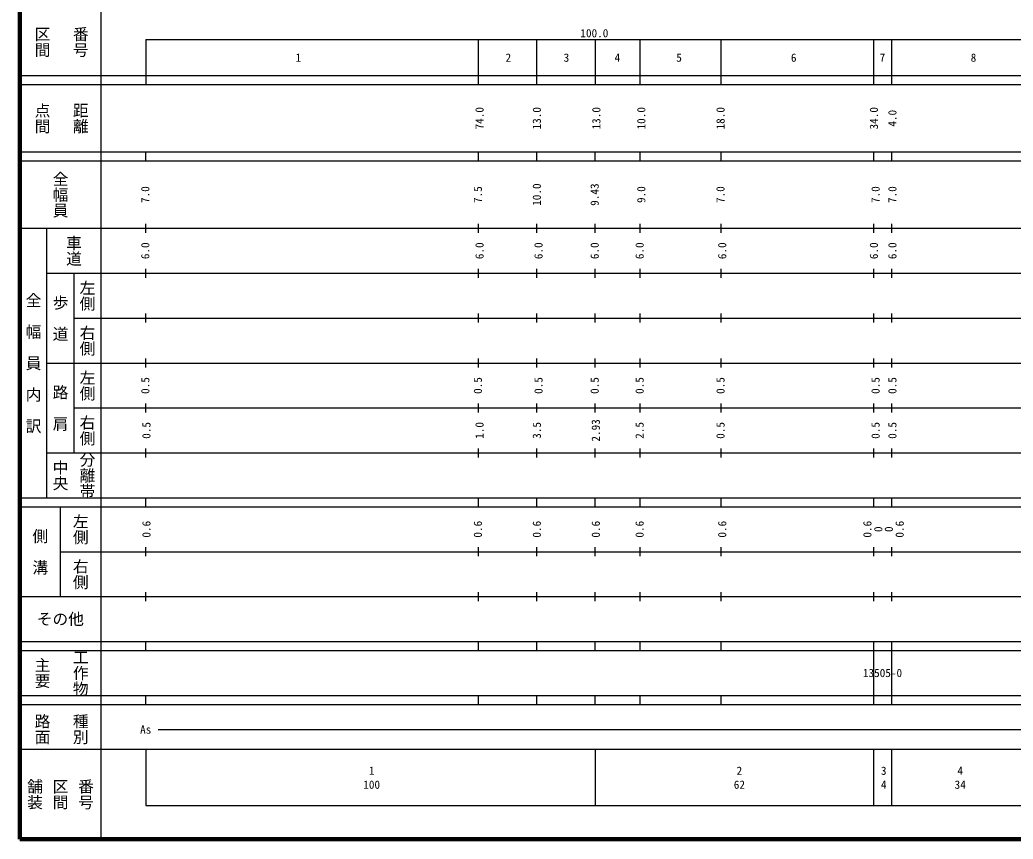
# Model space of a CAD drawing. Units: millimetres on the paper, enlarged 1000 times. Extents: x 40000 to 680000, y 20000 to 380000.
# Drawn here: x 40000 to 261039, y 20000 to 202409 of the extents above; entities that cross this region are included whole.
import ezdxf
from ezdxf.enums import TextEntityAlignment as Align

# ---------------------------------------------------------------- set-up
doc = ezdxf.new("R2010")
doc.units = ezdxf.units.MM
doc.header["$LTSCALE"] = 1000
doc.layers.add('M-TTL', color=2, linetype='Continuous', lineweight=140)
doc.layers.add('M-TTL-BAND', color=7, linetype='Continuous', lineweight=25)
doc.styles.add('@ＭＳ ゴシック', font='')
doc.styles.add('ＭＳ ゴシック', font='')
doc.styles.get('@ＭＳ ゴシック').set_extended_font_data('@MS Gothic')
doc.styles.get('ＭＳ ゴシック').set_extended_font_data('MS Gothic')

msp = doc.modelspace()

# ---------------------------------------------------------------- linework, layer by layer
at = {"layer": 'M-TTL'}
for p, q in [((40000, 380000), (40000, 20000)), ((40000, 20000), (680000, 20000))]:
    msp.add_line(p, q, dxfattribs=at)
at = {"layer": 'M-TTL-BAND'}
for p, q in [((58000, 370000), (58000, 20000)), ((68000, 198000), (579000, 198000)), ((68000, 198000), (68000, 188000)), ((142000, 198000), (142000, 188000)), ((155000, 198000), (155000, 188000)), ((168000, 198000), (168000, 188000)), ((178000, 198000), (178000, 188000)), ((196000, 198000), (196000, 188000)), ((230000, 198000), (230000, 188000)), ((234000, 198000), (234000, 188000)), ((40000, 190000), (579000, 190000)), ((40000, 188000), (579000, 188000)), ((40000, 173000), (579000, 173000)), ((68000, 171000), (68000, 173000)), ((142000, 173000), (142000, 171000)), ((155000, 173000), (155000, 171000)), ((168000, 171000), (168000, 173000)), ((178000, 173000), (178000, 171000)), ((196000, 173000), (196000, 171000)), ((230000, 173000), (230000, 171000)), ((234000, 173000), (234000, 171000)), ((40000, 171000), (579000, 171000)), ((68000, 155000), (68000, 157000)), ((142000, 157000), (142000, 155000)), ((155000, 157000), (155000, 155000)), ((168000, 155000), (168000, 157000)), ((178000, 157000), (178000, 155000)), ((196000, 157000), (196000, 155000)), ((230000, 157000), (230000, 155000)), ((234000, 157000), (234000, 155000)), ((40000, 156000), (579000, 156000)), ((46000, 96000), (46000, 156000)), ((46000, 146000), (579000, 146000)), ((52000, 146000), (52000, 106000)), ((68000, 145000), (68000, 147000)), ((142000, 147000), (142000, 145000)), ((155000, 147000), (155000, 145000)), ((168000, 145000), (168000, 147000)), ((178000, 147000), (178000, 145000)), ((196000, 147000), (196000, 145000)), ((230000, 147000), (230000, 145000)), ((234000, 147000), (234000, 145000)), ((52000, 136000), (579000, 136000)), ((68000, 135000), (68000, 137000)), ((142000, 137000), (142000, 135000)), ((155000, 137000), (155000, 135000)), ((168000, 135000), (168000, 137000)), ((178000, 137000), (178000, 135000)), ((196000, 137000), (196000, 135000)), ((230000, 137000), (230000, 135000)), ((234000, 137000), (234000, 135000)), ((46000, 126000), (579000, 126000)), ((68000, 125000), (68000, 127000)), ((142000, 127000), (142000, 125000)), ((155000, 127000), (155000, 125000)), ((168000, 125000), (168000, 127000)), ((178000, 127000), (178000, 125000)), ((196000, 127000), (196000, 125000)), ((230000, 127000), (230000, 125000)), ((234000, 127000), (234000, 125000)), ((52000, 116000), (579000, 116000)), ((68000, 115000), (68000, 117000)), ((142000, 117000), (142000, 115000)), ((155000, 117000), (155000, 115000)), ((168000, 115000), (168000, 117000)), ((178000, 117000), (178000, 115000)), ((196000, 117000), (196000, 115000)), ((230000, 117000), (230000, 115000)), ((234000, 117000), (234000, 115000)), ((68000, 105000), (68000, 107000)), ((142000, 107000), (142000, 105000)), ((155000, 107000), (155000, 105000)), ((168000, 105000), (168000, 107000)), ((178000, 107000), (178000, 105000)), ((196000, 107000), (196000, 105000)), ((230000, 107000), (230000, 105000)), ((234000, 107000), (234000, 105000)), ((46000, 106000), (579000, 106000)), ((40000, 96000), (579000, 96000)), ((68000, 94000), (68000, 96000)), ((142000, 96000), (142000, 94000)), ((155000, 96000), (155000, 94000)), ((168000, 94000), (168000, 96000)), ((178000, 96000), (178000, 94000)), ((196000, 96000), (196000, 94000)), ((230000, 96000), (230000, 94000)), ((234000, 96000), (234000, 94000)), ((40000, 94000), (579000, 94000)), ((49000, 94000), (49000, 74000)), ((49000, 84000), (579000, 84000)), ((68000, 83000), (68000, 85000)), ((142000, 85000), (142000, 83000)), ((155000, 85000), (155000, 83000)), ((168000, 83000), (168000, 85000)), ((178000, 85000), (178000, 83000)), ((196000, 85000), (196000, 83000)), ((230000, 85000), (230000, 83000)), ((234000, 85000), (234000, 83000)), ((40000, 74000), (579000, 74000)), ((68000, 73000), (68000, 75000)), ((142000, 75000), (142000, 73000)), ((155000, 75000), (155000, 73000)), ((168000, 73000), (168000, 75000)), ((178000, 75000), (178000, 73000)), ((196000, 75000), (196000, 73000)), ((230000, 75000), (230000, 73000)), ((234000, 75000), (234000, 73000)), ((40000, 64000), (579000, 64000)), ((40000, 62000), (579000, 62000)), ((68000, 62000), (68000, 64000)), ((142000, 64000), (142000, 62000)), ((155000, 64000), (155000, 62000)), ((168000, 62000), (168000, 64000)), ((178000, 64000), (178000, 62000)), ((196000, 64000), (196000, 62000)), ((230000, 64000), (230000, 52000)), ((234000, 64000), (234000, 52000)), ((40000, 52000), (579000, 52000)), ((68000, 50000), (68000, 52000)), ((142000, 52000), (142000, 50000)), ((155000, 52000), (155000, 50000)), ((168000, 50000), (168000, 52000)), ((178000, 52000), (178000, 50000)), ((196000, 52000), (196000, 50000)), ((230000, 52000), (230000, 50000)), ((234000, 52000), (234000, 50000)), ((40000, 50000), (579000, 50000)), ((70805, 44406), (425212, 44406)), ((40000, 40000), (579000, 40000)), ((68000, 40000), (68000, 27500)), ((168000, 40000), (168000, 27500)), ((230000, 40000), (230000, 27500)), ((234000, 40000), (234000, 27500)), ((68000, 27500), (579000, 27500))]:
    msp.add_line(p, q, dxfattribs=at)

# ---------------------------------------------------------------- texts
for s, height, rotation, style, p in [('区間', 2566, 270, '@ＭＳ ゴシック', (45000, 197500)), ('番号', 2566, 270, '@ＭＳ ゴシック', (53500, 197500)), ('点間', 2566, 270, '@ＭＳ ゴシック', (45000, 180500)), ('距離', 2566, 270, '@ＭＳ ゴシック', (53500, 180500)), ('74.0', 1833, 90, 'ＭＳ ゴシック', (142280, 180500)), ('13.0', 1833, 90, 'ＭＳ ゴシック', (155030, 180500)), ('13.0', 1833, 90, 'ＭＳ ゴシック', (168280, 180500)), ('10.0', 1833, 90, 'ＭＳ ゴシック', (178281, 180500)), ('18.0', 1833, 90, 'ＭＳ ゴシック', (195907, 180500)), ('34.0', 1833, 90, 'ＭＳ ゴシック', (230033, 180500)), ('4.0', 1833, 90, 'ＭＳ ゴシック', (234158, 180500)), ('全幅員', 2566, 270, '@ＭＳ ゴシック', (49000, 163500)), ('10.0', 1833, 90, 'ＭＳ ゴシック', (155030, 163500)), ('9.43', 1833, 90, 'ＭＳ ゴシック', (167902, 163500)), ('7.0', 1833, 90, 'ＭＳ ゴシック', (67902, 163500)), ('7.5', 1833, 90, 'ＭＳ ゴシック', (141905, 163500)), ('9.0', 1833, 90, 'ＭＳ ゴシック', (178281, 163500)), ('7.0', 1833, 90, 'ＭＳ ゴシック', (195907, 163500)), ('7.0', 1833, 90, 'ＭＳ ゴシック', (230408, 163500)), ('7.0', 1833, 90, 'ＭＳ ゴシック', (234158, 163500)), ('車道', 2566, 270, '@ＭＳ ゴシック', (52000, 151000)), ('6.0', 1833, 90, 'ＭＳ ゴシック', (67902, 151000)), ('6.0', 1833, 90, 'ＭＳ ゴシック', (142280, 151000)), ('6.0', 1833, 90, 'ＭＳ ゴシック', (155405, 151000)), ('6.0', 1833, 90, 'ＭＳ ゴシック', (167902, 151000)), ('6.0', 1833, 90, 'ＭＳ ゴシック', (177906, 151000)), ('6.0', 1833, 90, 'ＭＳ ゴシック', (196282, 151000)), ('6.0', 1833, 90, 'ＭＳ ゴシック', (230033, 151000)), ('6.0', 1833, 90, 'ＭＳ ゴシック', (234158, 151000)), ('左側', 2566, 270, '@ＭＳ ゴシック', (55000, 141000)), ('全\u3000幅\u3000員\u3000内\u3000訳', 2566, 270, '@ＭＳ ゴシック', (43000, 126000)), ('歩\u3000道', 2566, 270, '@ＭＳ ゴシック', (49000, 136000)), ('右側', 2566, 270, '@ＭＳ ゴシック', (55000, 131000)), ('左側', 2566, 270, '@ＭＳ ゴシック', (55000, 121000)), ('0.5', 1833, 90, 'ＭＳ ゴシック', (67902, 121000)), ('0.5', 1833, 90, 'ＭＳ ゴシック', (141905, 121000)), ('0.5', 1833, 90, 'ＭＳ ゴシック', (155405, 121000)), ('0.5', 1833, 90, 'ＭＳ ゴシック', (167902, 121000)), ('0.5', 1833, 90, 'ＭＳ ゴシック', (177906, 121000)), ('0.5', 1833, 90, 'ＭＳ ゴシック', (195907, 121000)), ('0.5', 1833, 90, 'ＭＳ ゴシック', (230408, 121000)), ('0.5', 1833, 90, 'ＭＳ ゴシック', (234158, 121000)), ('路\u3000肩', 2566, 270, '@ＭＳ ゴシック', (49000, 116000)), ('右側', 2566, 270, '@ＭＳ ゴシック', (55000, 111000)), ('1.0', 1833, 90, 'ＭＳ ゴシック', (142280, 111000)), ('2.93', 1833, 90, 'ＭＳ ゴシック', (168152, 111000)), ('0.5', 1833, 90, 'ＭＳ ゴシック', (68152, 111000)), ('3.5', 1833, 90, 'ＭＳ ゴシック', (155030, 111000)), ('2.5', 1833, 90, 'ＭＳ ゴシック', (177906, 111000)), ('0.5', 1833, 90, 'ＭＳ ゴシック', (195907, 111000)), ('0.5', 1833, 90, 'ＭＳ ゴシック', (230408, 111000)), ('0.5', 1833, 90, 'ＭＳ ゴシック', (234158, 111000)), ('中央', 2566, 270, '@ＭＳ ゴシック', (49000, 101000)), ('分離帯', 2566, 270, '@ＭＳ ゴシック', (55000, 101000)), ('左側', 2566, 270, '@ＭＳ ゴシック', (53500, 89000)), ('0.6', 1833, 90, 'ＭＳ ゴシック', (68152, 89000)), ('0.6', 1833, 90, 'ＭＳ ゴシック', (141905, 89000)), ('0.6', 1833, 90, 'ＭＳ ゴシック', (155030, 89000)), ('0.6', 1833, 90, 'ＭＳ ゴシック', (168152, 89000)), ('0.6', 1833, 90, 'ＭＳ ゴシック', (177906, 89000)), ('0.6', 1833, 90, 'ＭＳ ゴシック', (196282, 89000)), ('0.6', 1833, 90, 'ＭＳ ゴシック', (228594, 89000)), ('0.6', 1833, 90, 'ＭＳ ゴシック', (235777, 89000)), ('側\u3000溝', 2566, 270, '@ＭＳ ゴシック', (44500, 84000)), ('0', 1833, 90, 'ＭＳ ゴシック', (231021, 89000)), ('0', 1833, 90, 'ＭＳ ゴシック', (233355, 89000)), ('右側', 2566, 270, '@ＭＳ ゴシック', (53500, 79000)), ('主要', 2566, 270, '@ＭＳ ゴシック', (45000, 57000)), ('工作物', 2566, 270, '@ＭＳ ゴシック', (53500, 57000)), ('路面', 2566, 270, '@ＭＳ ゴシック', (45000, 44500)), ('種別', 2566, 270, '@ＭＳ ゴシック', (53500, 44500)), ('舗装', 2566, 270, '@ＭＳ ゴシック', (43333, 30000)), ('番号', 2566, 270, '@ＭＳ ゴシック', (54667, 30000)), ('区間', 2566, 270, '@ＭＳ ゴシック', (49000, 30000))]:
    msp.add_text(s, height=height, rotation=rotation, dxfattribs=dict(at, style=style)).set_placement(p, align=Align.MIDDLE_CENTER)
at = {"layer": 'M-TTL-BAND', "style": 'ＭＳ ゴシック'}
for s, height, p in [('100.0', 1833, (167844, 199445)), ('1', 1833, (101950, 194000)), ('2', 1833, (148702, 194000)), ('3', 1833, (161635, 194000)), ('4', 1833, (172974, 194000)), ('5', 1833, (186703, 194000)), ('6', 1833, (212204, 194000)), ('7', 1833, (231955, 194000)), ('8', 1833, (252216, 194000)), ('その他', 2566, (49000, 69000)), ('13505-0', 1833, (231970, 57000)), ('As', 1833, (68006, 44406)), ('1', 1833, (118288, 35238)), ('2', 1833, (200118, 35238)), ('3', 1833, (232240, 35238)), ('4', 1833, (249262, 35238)), ('100', 1833, (118288, 32131)), ('62', 1833, (200118, 32131)), ('4', 1833, (232240, 32131)), ('34', 1833, (249262, 32131))]:
    msp.add_text(s, height=height, dxfattribs=at).set_placement(p, align=Align.MIDDLE_CENTER)

doc.saveas('drawing.dxf')
